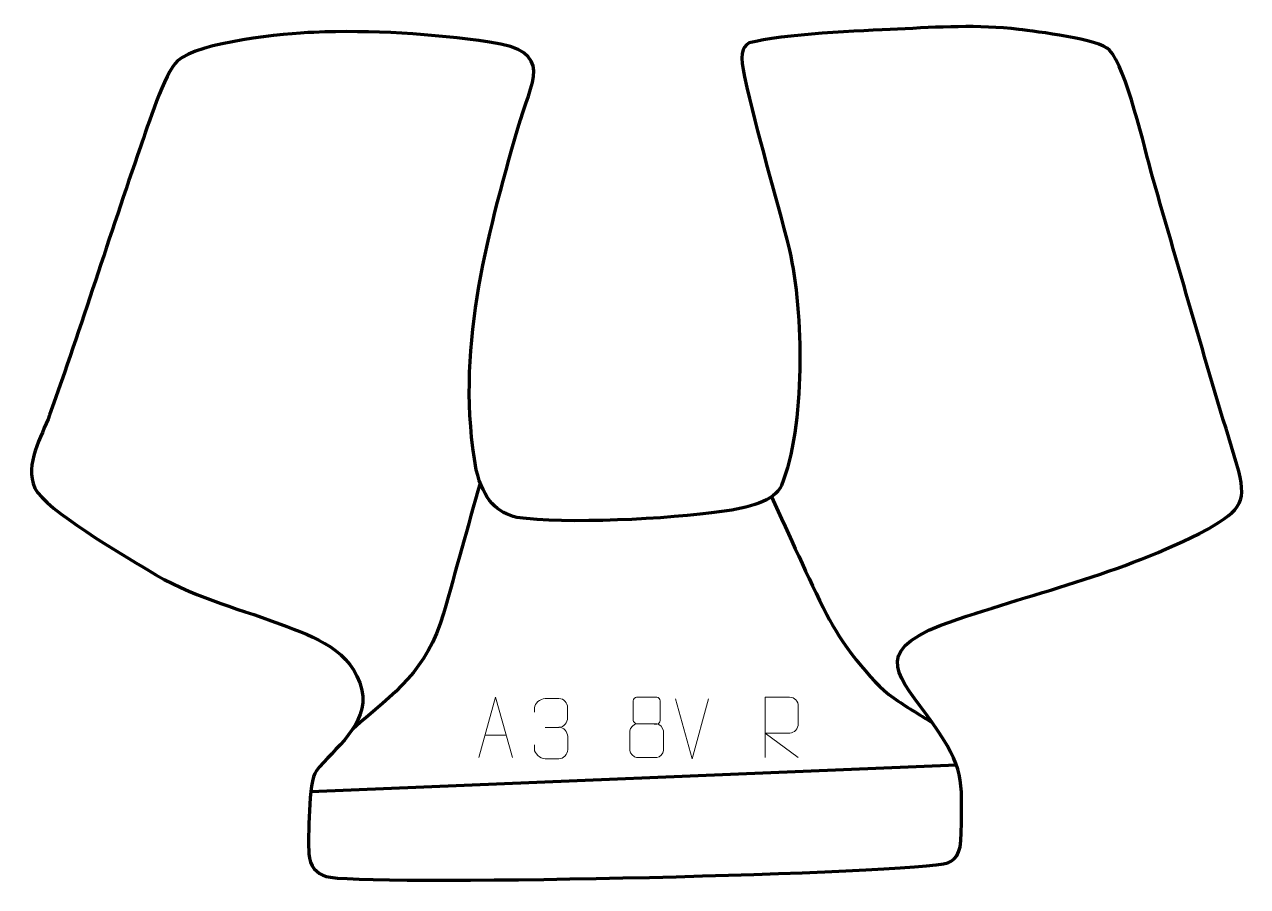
# Model space of a CAD drawing. Header units: millimetres. Extents: x 984 to 1491, y 195 to 553.
import ezdxf

# ---------------------------------------------------------------- set-up
doc = ezdxf.new("R2010")
doc.units = ezdxf.units.MM
doc.header["$MEASUREMENT"] = 0
doc.layers.add('layer 2', color=7, linetype='Continuous')
doc.layers.add('layer 3', color=7, linetype='Continuous')

msp = doc.modelspace()

# ---------------------------------------------------------------- linework, layer by layer
at = {"layer": 'layer 2', "color": 140, "lineweight": 158}
for points, knots in [([(1172.6905, 363.0649), (1167.5954, 345.0052), (1162.6349, 326.7587), (1157.4353, 308.7528), (1157.4353, 308.7528), (1150.5534, 284.9207), (1137.4704, 276.1811), (1119.8105, 260.8455)], [0, 0, 0, 0, 0.33333333, 0.33333333, 0.33333333, 0.33333333, 1, 1, 1, 1]), ([(1293.5775, 357.1397), (1301.0852, 341.1286), (1308.5677, 323.9011), (1316.5122, 308.2502), (1316.5122, 308.2502), (1321.9389, 297.5595), (1334.37, 280.7219), (1344.1682, 273.8077), (1344.1682, 273.8077), (1349.333, 270.163), (1354.9634, 266.8606), (1360.3315, 263.4917)], [0, 0, 0, 0, 0.25, 0.25, 0.25, 0.25, 0.5, 0.5, 0.5, 0.5, 1, 1, 1, 1])]:
    msp.add_open_spline(points, degree=3, knots=knots, dxfattribs=at)
at = {"layer": 'layer 2', "color": 250, "lineweight": 9}
for points, knots in [([(1172.17, 249.0605), (1172.17, 249.0605), (1179.0603, 274.014), (1179.0603, 274.014), (1179.0603, 274.014), (1179.0603, 274.014), (1186.1367, 249.0605), (1186.1367, 249.0605)], [0, 0, 0, 0, 0.33333333, 0.33333333, 0.33333333, 0.33333333, 1, 1, 1, 1]), ([(1195.2245, 267.7824), (1195.2245, 267.7824), (1195.2245, 269.6396), (1195.2245, 269.6396), (1195.2245, 269.6396), (1195.2111, 271.3815), (1197.7019, 273.4996), (1199.6267, 273.4769), (1199.6267, 273.4769), (1201.5562, 273.4769), (1203.4857, 273.4769), (1205.4148, 273.4769), (1205.4148, 273.4769), (1207.4662, 273.4857), (1208.9603, 271.6389), (1209.0018, 269.7268), (1209.0018, 269.7268), (1209.0014, 268.2917), (1209.0014, 266.8566), (1209.0018, 265.4211), (1209.0018, 265.4211), (1208.9563, 263.7676), (1207.4582, 261.5376), (1205.4032, 261.5476), (1205.4032, 261.5476), (1207.4633, 261.5364), (1208.9664, 259.7332), (1209.0169, 257.6737), (1209.0169, 257.6737), (1209.0165, 255.889), (1209.0165, 254.1043), (1209.0169, 252.3192), (1209.0169, 252.3192), (1209.0263, 250.2578), (1207.1055, 248.4947), (1205.4032, 248.5028), (1205.4032, 248.5028), (1203.4727, 248.5031), (1201.5421, 248.5031), (1199.6112, 248.5028), (1199.6112, 248.5028), (1197.5839, 248.5143), (1195.218, 250.9145), (1195.2007, 252.3763), (1195.2007, 252.3763), (1195.2007, 252.3763), (1195.2007, 254.2849), (1195.2007, 254.2849)], [0, 0, 0, 0, 0.07692308, 0.07692308, 0.07692308, 0.07692308, 0.15384615, 0.15384615, 0.15384615, 0.15384615, 0.23076923, 0.23076923, 0.23076923, 0.23076923, 0.30769231, 0.30769231, 0.30769231, 0.30769231, 0.38461538, 0.38461538, 0.38461538, 0.38461538, 0.46153846, 0.46153846, 0.46153846, 0.46153846, 0.53846154, 0.53846154, 0.53846154, 0.53846154, 0.61538462, 0.61538462, 0.61538462, 0.61538462, 0.69230769, 0.69230769, 0.69230769, 0.69230769, 0.76923077, 0.76923077, 0.76923077, 0.76923077, 0.84615385, 0.84615385, 0.84615385, 0.84615385, 1, 1, 1, 1]), ([(1236.2194, 272.5481), (1236.2194, 270.3351), (1236.2194, 266.6528), (1236.2194, 264.4395), (1236.2194, 264.4395), (1236.2334, 263.9321), (1236.9882, 263.0007), (1237.6427, 263.0019), (1237.6427, 263.0019), (1240.4189, 263.0021), (1243.1954, 262.9172), (1245.9721, 262.9169), (1245.9721, 262.9169), (1246.7173, 262.9211), (1247.391, 263.7114), (1247.3885, 264.4321), (1247.3885, 264.4321), (1247.3883, 266.6481), (1247.3883, 270.3328), (1247.3885, 272.5481), (1247.3885, 272.5481), (1247.3712, 273.2589), (1246.7997, 274.0193), (1246.0202, 274.0119), (1246.0202, 274.0119), (1243.1998, 274.0116), (1240.3796, 274.0116), (1237.5597, 274.0119), (1237.5597, 274.0119), (1236.9742, 274.0195), (1236.2038, 273.3085), (1236.2194, 272.5481)], [0, 0, 0, 0, 0.11111111, 0.11111111, 0.11111111, 0.11111111, 0.22222222, 0.22222222, 0.22222222, 0.22222222, 0.33333333, 0.33333333, 0.33333333, 0.33333333, 0.44444444, 0.44444444, 0.44444444, 0.44444444, 0.55555556, 0.55555556, 0.55555556, 0.55555556, 0.66666667, 0.66666667, 0.66666667, 0.66666667, 0.77777778, 0.77777778, 0.77777778, 0.77777778, 1, 1, 1, 1]), ([(1291.0183, 249.0605), (1291.0183, 249.0605), (1291.0183, 274.014), (1291.0183, 274.014), (1291.0183, 274.014), (1294.3788, 274.014), (1297.7399, 274.014), (1301.1006, 274.014), (1301.1006, 274.014), (1303.2743, 273.9763), (1304.73, 272.4863), (1304.7262, 270.1199), (1304.7262, 270.1199), (1304.7258, 268.0844), (1304.7258, 265.025), (1304.7262, 262.989), (1304.7262, 262.989), (1304.7201, 261.1135), (1303.026, 259.1717), (1301.1475, 259.1526), (1301.1475, 259.1526), (1301.1475, 259.1526), (1291.0183, 259.1526), (1291.0183, 259.1526), (1291.0183, 259.1526), (1291.0183, 259.1526), (1304.7175, 249.0605), (1304.7175, 249.0605)], [0, 0, 0, 0, 0.125, 0.125, 0.125, 0.125, 0.25, 0.25, 0.25, 0.25, 0.375, 0.375, 0.375, 0.375, 0.5, 0.5, 0.5, 0.5, 0.625, 0.625, 0.625, 0.625, 0.75, 0.75, 0.75, 0.75, 1, 1, 1, 1]), ([(1234.8558, 260.0299), (1234.8558, 256.8591), (1234.8558, 255.157), (1234.8558, 251.9856), (1234.8558, 251.9856), (1234.8478, 250.7637), (1236.435, 249.071), (1237.6059, 249.0625), (1237.6059, 249.0625), (1240.3944, 249.0628), (1243.1833, 249.0628), (1245.9721, 249.0625), (1245.9721, 249.0625), (1247.2092, 249.0742), (1248.7239, 250.6958), (1248.7135, 251.995), (1248.7135, 251.995), (1248.7132, 255.1632), (1248.7132, 256.862), (1248.7135, 260.0299), (1248.7135, 260.0299), (1248.6484, 261.4103), (1247.1735, 262.9889), (1245.9532, 262.9828), (1245.9532, 262.9828), (1243.1707, 262.9825), (1240.3881, 262.9825), (1237.6059, 262.9828), (1237.6059, 262.9828), (1236.5968, 262.9892), (1234.8709, 261.4103), (1234.8558, 260.0299)], [0, 0, 0, 0, 0.11111111, 0.11111111, 0.11111111, 0.11111111, 0.22222222, 0.22222222, 0.22222222, 0.22222222, 0.33333333, 0.33333333, 0.33333333, 0.33333333, 0.44444444, 0.44444444, 0.44444444, 0.44444444, 0.55555556, 0.55555556, 0.55555556, 0.55555556, 0.66666667, 0.66666667, 0.66666667, 0.66666667, 0.77777778, 0.77777778, 0.77777778, 0.77777778, 1, 1, 1, 1])]:
    msp.add_open_spline(points, degree=3, knots=knots, dxfattribs=at)
for points in [[(1260.6669, 248.4411), (1260.6669, 248.4411), (1253.8226, 273.3947), (1253.8226, 273.3947)], [(1267.5113, 273.3947), (1267.5113, 273.3947), (1260.667, 248.4411), (1260.667, 248.4411)], [(1199.627, 261.5372), (1199.627, 261.5372), (1205.4195, 261.5372), (1205.4195, 261.5372)], [(1174.7151, 258.3099), (1174.7151, 258.3099), (1183.5916, 258.3099), (1183.5916, 258.3099)]]:
    msp.add_open_spline(points, degree=3, dxfattribs=at)
at = {"layer": 'layer 2', "color": 140, "lineweight": 158}
msp.add_open_spline([(1102.4722, 234.895), (1102.4722, 234.895), (1370.3259, 245.9807), (1370.3259, 245.9807)], degree=3, dxfattribs=at)
at = {"layer": 'layer 3', "color": 242, "lineweight": 158}
msp.add_open_spline([(1176.557, 545.8912), (1204.2634, 541.8173), (1193.919, 530.0029), (1188.293, 510.0452), (1188.293, 510.0452), (1175.1923, 464.0644), (1162.2762, 416.5518), (1171.0947, 368.4167), (1171.0947, 368.4167), (1174.0908, 355.7385), (1180.0533, 350.5585), (1187.8592, 348.6394), (1187.8592, 348.6394), (1207.9137, 345.7577), (1250.8684, 347.9503), (1273.0299, 351.0621), (1273.0299, 351.0621), (1283.8263, 352.578), (1294.9545, 355.2304), (1297.6845, 361.8497), (1297.6845, 361.8497), (1307.7165, 386.1736), (1306.9864, 433.8147), (1301.0066, 459.5154), (1301.0066, 459.5154), (1295.2108, 483.3717), (1287.5206, 507.7051), (1282.3827, 531.4718), (1282.3827, 531.4718), (1280.5182, 540.0967), (1281.189, 543.8455), (1284.277, 545.5191), (1284.277, 545.5191), (1297.9803, 549.2865), (1330.9136, 550.5884), (1345.8838, 551.2835), (1345.8838, 551.2835), (1362.9221, 552.0745), (1379.2589, 553.2044), (1396.2008, 551.1261), (1396.2008, 551.1261), (1403.3689, 550.2376), (1429.6971, 547.1542), (1433.9034, 542.5637), (1433.9034, 542.5637), (1440.9244, 534.901), (1448.287, 501.9805), (1451.7303, 489.9928), (1451.7303, 489.9928), (1463.181, 450.1266), (1474.5966, 410.2648), (1486.7162, 370.5946), (1486.7162, 370.5946), (1491.1377, 355.0654), (1488.8485, 352.1859), (1474.5952, 343.7127), (1474.5952, 343.7127), (1437.8166, 324.5851), (1402.1037, 317.5455), (1363.8296, 303.9702), (1363.8296, 303.9702), (1334.9575, 292.2516), (1346.3321, 283.1533), (1360.3315, 263.4917), (1360.3315, 263.4917), (1373.7846, 244.1677), (1372.6456, 240.5197), (1372.3265, 217.8323), (1372.3265, 217.8323), (1372.1962, 208.5568), (1369.9254, 205.7963), (1364.9815, 204.942), (1364.9815, 204.942), (1338.6745, 200.3966), (1121.7998, 195.4812), (1108.8093, 199.7058), (1108.8093, 199.7058), (1104.8437, 200.9956), (1101.9438, 203.691), (1101.5757, 209.0874), (1101.5757, 209.0874), (1101.4074, 215.436), (1101.4188, 239.0546), (1104.6179, 243.4108), (1104.6179, 243.4108), (1111.9461, 252.7351), (1126.5592, 262.5798), (1123.6189, 276.9547), (1123.6189, 276.9547), (1119.5512, 293.771), (1104.2781, 298.8704), (1089.7841, 304.3868), (1089.7841, 304.3868), (1069.255, 312.0248), (1053.8652, 315.1912), (1034.5467, 326.9744), (1034.5467, 326.9744), (1024.5681, 333.0489), (992.3534, 351.7641), (987.8885, 360.7938), (987.8885, 360.7938), (983.6018, 371.1104), (990.6157, 381.7192), (994.0541, 391.2625), (994.0541, 391.2625), (1007.3664, 428.2123), (1018.813, 465.436), (1031.7642, 502.409), (1031.7642, 502.409), (1034.5756, 510.4524), (1041.5923, 533.1154), (1047.1316, 538.0996), (1047.1316, 538.0996), (1056.0082, 546.087), (1091.4784, 549.4175), (1103.7006, 549.9352), (1103.7006, 549.9352), (1127.4796, 550.9424), (1152.9848, 549.3062), (1176.557, 545.8912)], degree=3, knots=[0, 0, 0, 0, 0.03225806, 0.03225806, 0.03225806, 0.03225806, 0.06451613, 0.06451613, 0.06451613, 0.06451613, 0.09677419, 0.09677419, 0.09677419, 0.09677419, 0.12903226, 0.12903226, 0.12903226, 0.12903226, 0.16129032, 0.16129032, 0.16129032, 0.16129032, 0.19354839, 0.19354839, 0.19354839, 0.19354839, 0.22580645, 0.22580645, 0.22580645, 0.22580645, 0.25806452, 0.25806452, 0.25806452, 0.25806452, 0.29032258, 0.29032258, 0.29032258, 0.29032258, 0.32258065, 0.32258065, 0.32258065, 0.32258065, 0.35483871, 0.35483871, 0.35483871, 0.35483871, 0.38709677, 0.38709677, 0.38709677, 0.38709677, 0.41935484, 0.41935484, 0.41935484, 0.41935484, 0.4516129, 0.4516129, 0.4516129, 0.4516129, 0.48387097, 0.48387097, 0.48387097, 0.48387097, 0.51612903, 0.51612903, 0.51612903, 0.51612903, 0.5483871, 0.5483871, 0.5483871, 0.5483871, 0.58064516, 0.58064516, 0.58064516, 0.58064516, 0.61290323, 0.61290323, 0.61290323, 0.61290323, 0.64516129, 0.64516129, 0.64516129, 0.64516129, 0.67741935, 0.67741935, 0.67741935, 0.67741935, 0.70967742, 0.70967742, 0.70967742, 0.70967742, 0.74193548, 0.74193548, 0.74193548, 0.74193548, 0.77419355, 0.77419355, 0.77419355, 0.77419355, 0.80645161, 0.80645161, 0.80645161, 0.80645161, 0.83870968, 0.83870968, 0.83870968, 0.83870968, 0.87096774, 0.87096774, 0.87096774, 0.87096774, 0.90322581, 0.90322581, 0.90322581, 0.90322581, 0.93548387, 0.93548387, 0.93548387, 0.93548387, 1, 1, 1, 1], dxfattribs=at)

doc.saveas('drawing.dxf')
